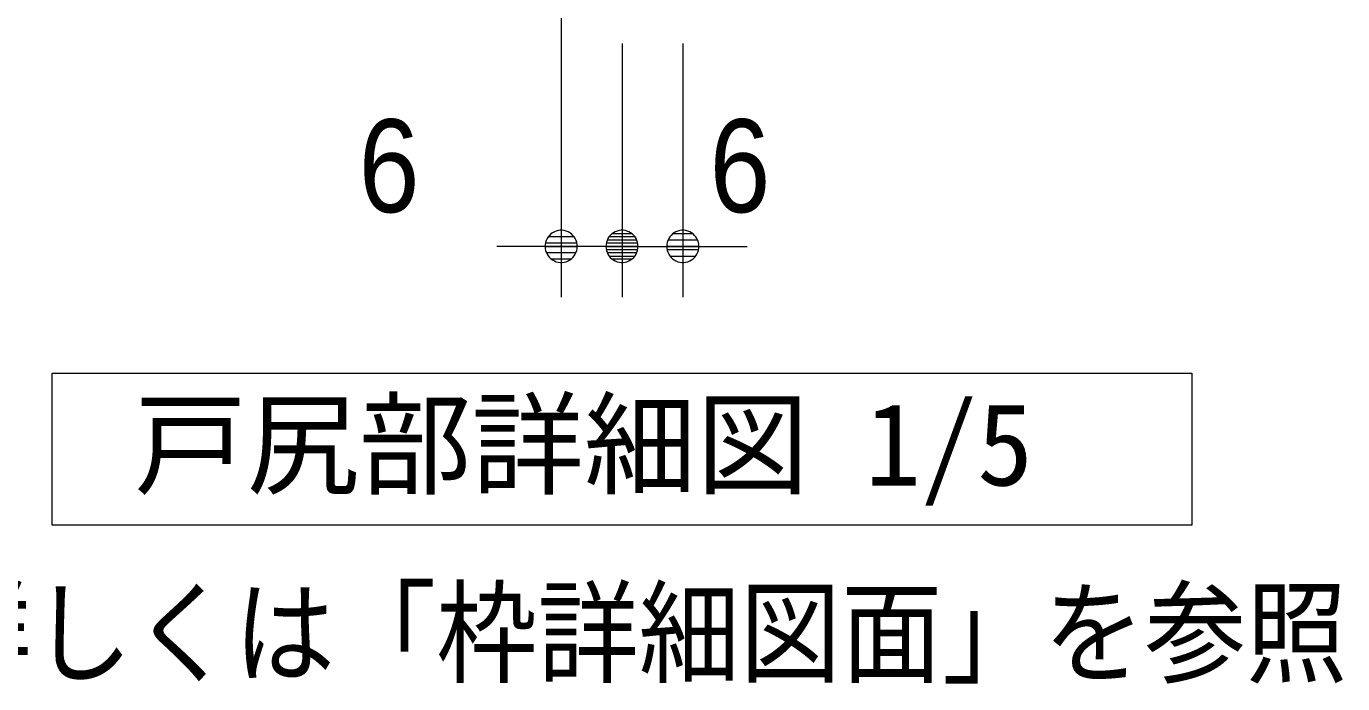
# Model space of a CAD drawing. Units: millimetres, scale not verified. Extents: x -6062 to 6062, y -3045 to 3045.
# Drawn here: x -5412 to -4892, y 912 to 1172 of the extents above; entities that cross this region are included whole.
import ezdxf
from ezdxf.enums import TextEntityAlignment as Align

# ---------------------------------------------------------------- set-up
doc = ezdxf.new("R2010")
doc.units = ezdxf.units.MM
doc.header["$LTSCALE"] = 20
for name, color, linetype, lineweight in [('0-0_2寸法-2', 7, 'Continuous', 9), ('0-1_0', 7, 'Continuous', 9), ('0-3_2寸法-3', 7, 'Continuous', 9)]:
    doc.layers.add(name, color=color, linetype=linetype, lineweight=lineweight)
doc.styles.add('ＭＳ ゴシック', font='')
doc.styles.add('ＭＳ Ｐゴシック', font='')
doc.styles.get('ＭＳ ゴシック').set_extended_font_data('MS Gothic')
doc.styles.get('ＭＳ Ｐゴシック').set_extended_font_data('MS PGothic')

# ---------------------------------------------------------------- blocks, each defined once
blk = doc.blocks.new('グループ-33')
at = {"layer": '0-3_2寸法-3'}
blk.add_lwpolyline([(-72280, 20696.9), (-63280, 20696.9), (-63280, 19496.9), (-72280, 19496.9)], close=True, dxfattribs=at)
at = {"layer": '0-3_2寸法-3', "style": 'ＭＳ ゴシック'}
blk.add_text('戸尻部詳細図 1/5', height=650.9, dxfattribs=at).set_placement((-71632.1, 19614.5), align=Align.BOTTOM_LEFT)
blk = doc.blocks.new('_Dot')
at = {"layer": '0-1_0'}
for p, q in [((-10, 0), (-20, 0)), ((9.78, 2), (-9.78, 2)), ((7.99, 6), (-7.99, 6)), ((9.16, -3.98), (-9.16, -3.98)), ((6, -7.98), (-6, -7.98))]:
    blk.add_line(p, q, dxfattribs=at)
for points in [[(10, 0), (9.92, 1.25), (9.69, 2.49), (9.3, 3.68), (8.76, 4.82), (8.09, 5.88), (7.29, 6.85), (6.37, 7.71), (5.36, 8.44), (4.26, 9.05), (3.09, 9.51), (1.87, 9.82), (0.63, 9.98), (-0.63, 9.98), (-1.87, 9.82), (-3.09, 9.51), (-4.26, 9.05), (-5.36, 8.44), (-6.37, 7.71), (-7.29, 6.85), (-8.09, 5.88), (-8.76, 4.82), (-9.3, 3.68), (-9.69, 2.49), (-9.92, 1.25), (-10, 0), (0, 0)], [(-10, 0), (-9.92, -1.25), (-9.69, -2.49), (-9.3, -3.68), (-8.76, -4.82), (-8.09, -5.88), (-7.29, -6.85), (-6.37, -7.71), (-5.36, -8.44), (-4.26, -9.05), (-3.09, -9.51), (-1.87, -9.82), (-0.63, -9.98), (0.63, -9.98), (1.87, -9.82), (3.09, -9.51), (4.26, -9.05), (5.36, -8.44), (6.37, -7.71), (7.29, -6.85), (8.09, -5.88), (8.76, -4.82), (9.3, -3.68), (9.69, -2.49), (9.92, -1.25), (10, 0), (0, 0)]]:
    blk.add_lwpolyline(points, close=True, dxfattribs=at)

msp = doc.modelspace()

# ---------------------------------------------------------------- linework, layer by layer
at = {"layer": '0-0_2寸法-2'}
for p, q in [((-5200.5, 1238.84), (-5200.5, 1064.84)), ((-5176.5, 1164.84), (-5176.5, 1064.84)), ((-5176.5, 1164.84), (-5176.5, 1064.84)), ((-5152.5, 1164.84), (-5152.5, 1064.84)), ((-5213.21, 1084.84), (-5225.92, 1084.84)), ((-5189.21, 1084.84), (-5201.92, 1084.84)), ((-5176.5, 1084.84), (-5200.5, 1084.84)), ((-5176.5, 1084.84), (-5152.5, 1084.84)), ((-5163.79, 1084.84), (-5151.08, 1084.84)), ((-5139.79, 1084.84), (-5127.08, 1084.84))]:
    msp.add_line(p, q, dxfattribs=at)

# ---------------------------------------------------------------- block references
at = {"layer": '0-0_2寸法-2', "xscale": 0.6356201, "yscale": 0.6356201}
for p in [(-5200.5, 1084.84), (-5176.5, 1084.84)]:
    msp.add_blockref('_Dot', p, dxfattribs=at)
at = {"layer": '0-0_2寸法-2', "xscale": 0.6356201, "yscale": 0.6356201, "rotation": 180}
for p in [(-5176.5, 1084.84), (-5152.5, 1084.84)]:
    msp.add_blockref('_Dot', p, dxfattribs=at)
at = {"layer": '0-3_2寸法-3', "xscale": 0.05, "yscale": 0.05}
msp.add_blockref('グループ-33', (-1787.5, 0), dxfattribs=at)

# ---------------------------------------------------------------- texts
at = {"layer": '0-0_2寸法-2', "style": 'ＭＳ Ｐゴシック', "width": 0.9}
for p in [(-5280.47, 1087.32), (-5141.94, 1087.32)]:
    msp.add_text('6', height=36.66, dxfattribs=at).set_placement(p, align=Align.BOTTOM_LEFT)
at = {"layer": '0-3_2寸法-3', "style": 'ＭＳ ゴシック', "width": 0.9}
msp.add_text('※ 詳しくは「枠詳細図面」を参照', height=32.55, dxfattribs=at).set_placement((-5509.54, 906.36), align=Align.BOTTOM_LEFT)

doc.saveas('drawing.dxf')
